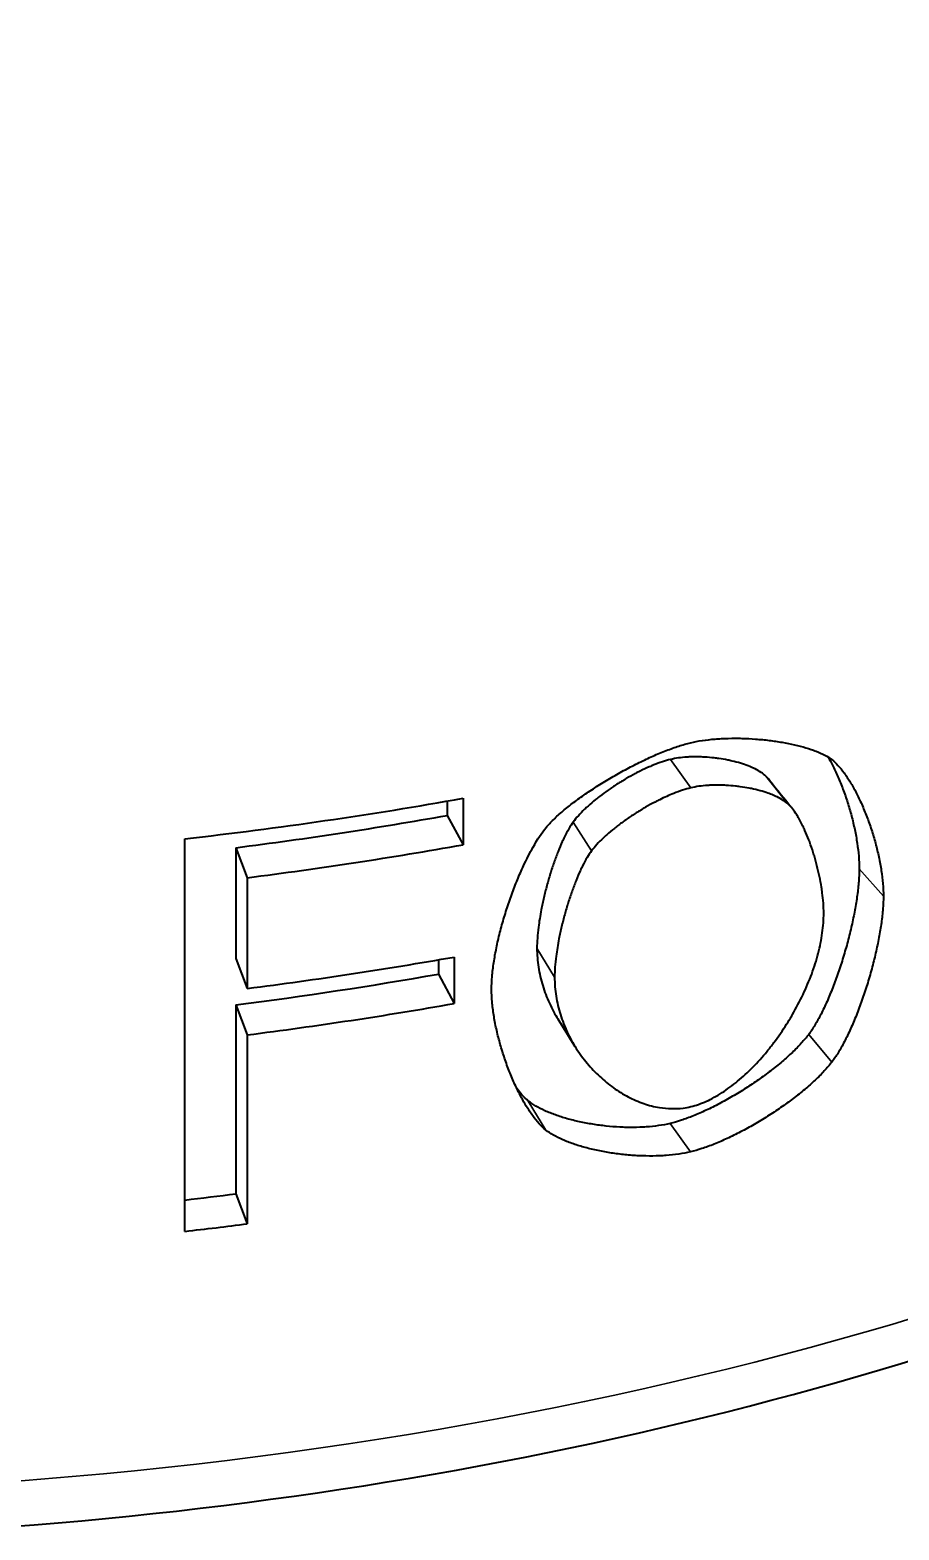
# Model space of a CAD drawing. Header units: millimetres. Extents: x 0 to 51860, y 0 to 5940.
# Drawn here: x 7696.76 to 7707.62, y 3967.6 to 3986.34 of the extents above; entities that cross this region are included whole.
import ezdxf

# ---------------------------------------------------------------- set-up
doc = ezdxf.new("R2010")
doc.units = ezdxf.units.MM
doc.header["$LTSCALE"] = 10
doc.layers.add('가시적인 것(ISO)', color=3, linetype='Continuous', lineweight=40)
doc.layers.add('가시적인 좁은 것(ISO)', color=3, linetype='Continuous', lineweight=35)

msp = doc.modelspace()

# ---------------------------------------------------------------- linework, layer by layer
at = {"layer": '가시적인 것(ISO)'}
for p, q in [((7701.9745, 3976.71), (7701.9745, 3976.5312)), ((7702.1721, 3976.7449), (7702.1721, 3976.1646)), ((7701.9745, 3976.5312), (7702.1721, 3976.1646)), ((7698.6946, 3971.334), (7698.6946, 3976.2393)), ((7699.3313, 3976.1276), (7699.3313, 3974.7442)), ((7699.3313, 3976.1276), (7699.4752, 3975.7527)), ((7699.4752, 3975.7527), (7699.4752, 3974.3694)), ((7699.3313, 3974.7442), (7699.4752, 3974.3694)), ((7701.8652, 3974.7273), (7701.8652, 3974.5481)), ((7702.0606, 3974.7614), (7702.0606, 3974.1811)), ((7701.8652, 3974.5481), (7702.0606, 3974.1811)), ((7699.3313, 3974.1639), (7699.3313, 3971.8026)), ((7699.3313, 3974.1639), (7699.4752, 3973.789)), ((7699.4752, 3973.789), (7699.4752, 3971.4278)), ((7699.3313, 3971.8026), (7699.4752, 3971.4278))]:
    msp.add_line(p, q, dxfattribs=at)
for centre, major_axis, start_param, end_param in [((7692.2406, 3995.1771), (33.5133, 0), 4.9061816, 5.0132533), ((7692.2406, 3994.5967), (-32.8467, 0), 1.7883826, 1.8716606), ((7692.2406, 3994.5967), (-33.5133, 0), 1.7883826, 1.8716606), ((7692.2406, 3993.2134), (33.5133, 0), 4.9299753, 5.0097713), ((7692.2406, 3992.633), (-32.8467, 0), 1.7883826, 1.8681786), ((7692.2406, 3992.633), (-33.5133, 0), 1.7883826, 1.8681786), ((7692.2406, 3990.2718), (-32.8467, 0), 1.7685738, 1.7883826), ((7692.2406, 3990.2718), (-33.5133, 0), 1.7645889, 1.7883826)]:
    msp.add_ellipse(centre, major_axis=major_axis, ratio=0.5758617, start_param=start_param, end_param=end_param, dxfattribs=at)
for points, knots in [([(7695.9183, 3967.6024), (7699.1038, 3967.8084), (7702.2389, 3968.2838), (7708.1574, 3969.7394), (7710.9403, 3970.7193), (7715.9321, 3973.1181), (7718.141, 3974.5366), (7721.8009, 3977.7284), (7723.2529, 3979.5036), (7725.2322, 3983.2983), (7725.7539, 3985.3208), (7725.7539, 3987.3484)], [0.8972426, 0.8972426, 0.8972426, 0.8972426, 1.1890327, 1.1890327, 1.4808232, 1.4808232, 1.7726136, 1.7726136, 2.064404, 2.064404, 2.3561945, 2.3561945, 2.3561945, 2.3561945]), ([(7703.2115, 3976.3809), (7703.239, 3976.4136), (7703.2707, 3976.4472), (7703.3059, 3976.4814), (7703.3411, 3976.5156), (7703.3799, 3976.5505), (7703.4216, 3976.5856), (7703.4425, 3976.6032), (7703.4641, 3976.6209), (7703.4864, 3976.6387), (7703.531, 3976.6741), (7703.5783, 3976.7098), (7703.6277, 3976.7453), (7703.6524, 3976.7631), (7703.6777, 3976.7808), (7703.7034, 3976.7985), (7703.7549, 3976.8339), (7703.8082, 3976.869), (7703.8628, 3976.9036), (7703.8901, 3976.9208), (7703.9178, 3976.938), (7703.9457, 3976.955), (7704.0015, 3976.9889), (7704.0583, 3977.0221), (7704.1156, 3977.0543), (7704.1443, 3977.0704), (7704.1731, 3977.0862), (7704.2019, 3977.1018), (7704.2596, 3977.1329), (7704.3175, 3977.1628), (7704.3751, 3977.1912), (7704.4039, 3977.2054), (7704.4326, 3977.2192), (7704.4611, 3977.2327), (7704.5183, 3977.2595), (7704.5748, 3977.2846), (7704.6302, 3977.3078), (7704.6579, 3977.3194), (7704.6853, 3977.3305), (7704.7124, 3977.341), (7704.7665, 3977.3621), (7704.8192, 3977.381), (7704.8701, 3977.3974), (7704.9209, 3977.4138), (7704.9698, 3977.4277), (7705.0162, 3977.4387)], [0, 0, 0, 0, 0.0833333, 0.0833333, 0.0833333, 0.1666667, 0.1666667, 0.1666667, 0.2083333, 0.2083333, 0.2083333, 0.2916667, 0.2916667, 0.2916667, 0.3333333, 0.3333333, 0.3333333, 0.4166667, 0.4166667, 0.4166667, 0.4583333, 0.4583333, 0.4583333, 0.5416667, 0.5416667, 0.5416667, 0.5833333, 0.5833333, 0.5833333, 0.6666667, 0.6666667, 0.6666667, 0.7083333, 0.7083333, 0.7083333, 0.7916667, 0.7916667, 0.7916667, 0.8333333, 0.8333333, 0.8333333, 0.9166667, 0.9166667, 0.9166667, 1, 1, 1, 1]), ([(7705.0162, 3977.4387), (7705.0634, 3977.4499), (7705.113, 3977.4593), (7705.1643, 3977.467), (7705.2156, 3977.4747), (7705.2686, 3977.4807), (7705.3229, 3977.4852), (7705.3501, 3977.4874), (7705.3775, 3977.4892), (7705.4052, 3977.4906), (7705.4606, 3977.4935), (7705.5169, 3977.4949), (7705.5737, 3977.4948), (7705.6021, 3977.4947), (7705.6305, 3977.4943), (7705.659, 3977.4935), (7705.716, 3977.492), (7705.7732, 3977.4891), (7705.8299, 3977.4849), (7705.8583, 3977.4828), (7705.8866, 3977.4803), (7705.9147, 3977.4776), (7705.9709, 3977.4721), (7706.0265, 3977.4653), (7706.0808, 3977.4574), (7706.108, 3977.4534), (7706.1349, 3977.4491), (7706.1614, 3977.4445), (7706.2144, 3977.4354), (7706.266, 3977.4251), (7706.3156, 3977.4138), (7706.3404, 3977.4081), (7706.3647, 3977.4021), (7706.3885, 3977.3959), (7706.436, 3977.3835), (7706.4812, 3977.37), (7706.5237, 3977.3555), (7706.545, 3977.3482), (7706.5656, 3977.3408), (7706.5854, 3977.333), (7706.625, 3977.3176), (7706.6616, 3977.3011), (7706.6947, 3977.2838), (7706.7278, 3977.2665), (7706.7574, 3977.2482), (7706.783, 3977.2292)], [0, 0, 0, 0, 0.0833333, 0.0833333, 0.0833333, 0.1666667, 0.1666667, 0.1666667, 0.2083333, 0.2083333, 0.2083333, 0.2916667, 0.2916667, 0.2916667, 0.3333333, 0.3333333, 0.3333333, 0.4166667, 0.4166667, 0.4166667, 0.4583333, 0.4583333, 0.4583333, 0.5416667, 0.5416667, 0.5416667, 0.5833333, 0.5833333, 0.5833333, 0.6666667, 0.6666667, 0.6666667, 0.7083333, 0.7083333, 0.7083333, 0.7916667, 0.7916667, 0.7916667, 0.8333333, 0.8333333, 0.8333333, 0.9166667, 0.9166667, 0.9166667, 1, 1, 1, 1]), ([(7705.959, 3977.0207), (7705.9413, 3977.0372), (7705.9006, 3977.0689), (7705.838, 3977.1047), (7705.768, 3977.1376), (7705.7065, 3977.1614), (7705.6241, 3977.188), (7705.5543, 3977.2067), (7705.4635, 3977.2265), (7705.3886, 3977.2394), (7705.2934, 3977.2518), (7705.2165, 3977.2586), (7705.1209, 3977.263), (7705.0453, 3977.2632), (7704.9532, 3977.2589), (7704.8643, 3977.25), (7704.7981, 3977.2377), (7704.7665, 3977.2302)], [0, 0, 0, 0, 0.0833333, 0.1666667, 0.2083333, 0.2916667, 0.3333333, 0.4166667, 0.4583333, 0.5416667, 0.5833333, 0.6666667, 0.7083333, 0.7916667, 0.8333333, 0.9166667, 1, 1, 1, 1]), ([(7706.7376, 3977.2596), (7706.7437, 3977.249), (7706.7497, 3977.2381), (7706.7557, 3977.2271), (7706.7677, 3977.2051), (7706.7796, 3977.1825), (7706.7913, 3977.1593), (7706.8147, 3977.1128), (7706.8375, 3977.0642), (7706.8594, 3977.0137), (7706.8704, 3976.9885), (7706.8812, 3976.9628), (7706.8917, 3976.9367), (7706.9128, 3976.8846), (7706.9329, 3976.831), (7706.9519, 3976.7763), (7706.9614, 3976.749), (7706.9706, 3976.7214), (7706.9795, 3976.6936), (7706.9972, 3976.638), (7707.0137, 3976.5816), (7707.0288, 3976.525), (7707.0363, 3976.4966), (7707.0435, 3976.4682), (7707.0502, 3976.4398), (7707.0638, 3976.383), (7707.0757, 3976.3262), (7707.0859, 3976.2697), (7707.091, 3976.2415), (7707.0957, 3976.2135), (7707.0999, 3976.1855), (7707.1082, 3976.1297), (7707.1147, 3976.0746), (7707.1191, 3976.0207), (7707.1235, 3975.9668), (7707.1258, 3975.9141), (7707.1258, 3975.863)], [0.27082505, 0.27082505, 0.27082505, 0.27082505, 0.29166667, 0.29166667, 0.29166667, 0.33333333, 0.33333333, 0.33333333, 0.41666667, 0.41666667, 0.41666667, 0.45833333, 0.45833333, 0.45833333, 0.54166667, 0.54166667, 0.54166667, 0.58333333, 0.58333333, 0.58333333, 0.66666667, 0.66666667, 0.66666667, 0.70833333, 0.70833333, 0.70833333, 0.79166667, 0.79166667, 0.79166667, 0.83333333, 0.83333333, 0.83333333, 0.91666667, 0.91666667, 0.91666667, 1, 1, 1, 1]), ([(7704.7665, 3977.2302), (7704.7338, 3977.2224), (7704.6657, 3977.2029), (7704.5751, 3977.1695), (7704.4817, 3977.1302), (7704.4052, 3977.0944), (7704.3086, 3977.0449), (7704.2311, 3977.0018), (7704.1349, 3976.9445), (7704.0592, 3976.8961), (7703.9673, 3976.8332), (7703.8964, 3976.7812), (7703.8124, 3976.715), (7703.7494, 3976.6614), (7703.6772, 3976.5941), (7703.612, 3976.527), (7703.5689, 3976.4744), (7703.5498, 3976.4485)], [0, 0, 0, 0, 0.0833333, 0.1666667, 0.2083333, 0.2916667, 0.3333333, 0.4166667, 0.4583333, 0.5416667, 0.5833333, 0.6666667, 0.7083333, 0.7916667, 0.8333333, 0.9166667, 1, 1, 1, 1]), ([(7706.783, 3977.2292), (7706.8085, 3977.2091), (7706.8343, 3977.1847), (7706.8601, 3977.1566), (7706.8859, 3977.1285), (7706.9117, 3977.0966), (7706.9373, 3977.0614), (7706.9501, 3977.0438), (7706.9628, 3977.0254), (7706.9755, 3977.0063), (7707.0008, 3976.9679), (7707.0258, 3976.9266), (7707.0503, 3976.8827), (7707.0626, 3976.8608), (7707.0747, 3976.8382), (7707.0866, 3976.8151), (7707.1105, 3976.7688), (7707.1338, 3976.7202), (7707.1562, 3976.6699), (7707.1674, 3976.6447), (7707.1783, 3976.6191), (7707.1891, 3976.5931), (7707.2106, 3976.5411), (7707.2311, 3976.4876), (7707.2505, 3976.433), (7707.2602, 3976.4058), (7707.2695, 3976.3782), (7707.2786, 3976.3505), (7707.2967, 3976.295), (7707.3136, 3976.2387), (7707.3289, 3976.1822), (7707.3366, 3976.1539), (7707.3439, 3976.1255), (7707.3508, 3976.0972), (7707.3646, 3976.0404), (7707.3768, 3975.9836), (7707.3872, 3975.9273), (7707.3924, 3975.8991), (7707.3972, 3975.8711), (7707.4015, 3975.8432), (7707.41, 3975.7874), (7707.4166, 3975.7323), (7707.4211, 3975.6784), (7707.4256, 3975.6245), (7707.4279, 3975.5718), (7707.4279, 3975.5208)], [0, 0, 0, 0, 0.0833333, 0.0833333, 0.0833333, 0.1666667, 0.1666667, 0.1666667, 0.2083333, 0.2083333, 0.2083333, 0.2916667, 0.2916667, 0.2916667, 0.3333333, 0.3333333, 0.3333333, 0.4166667, 0.4166667, 0.4166667, 0.4583333, 0.4583333, 0.4583333, 0.5416667, 0.5416667, 0.5416667, 0.5833333, 0.5833333, 0.5833333, 0.6666667, 0.6666667, 0.6666667, 0.7083333, 0.7083333, 0.7083333, 0.7916667, 0.7916667, 0.7916667, 0.8333333, 0.8333333, 0.8333333, 0.9166667, 0.9166667, 0.9166667, 1, 1, 1, 1]), ([(7705.0207, 3976.8753), (7704.9874, 3976.8674), (7704.9526, 3976.8574), (7704.9168, 3976.8457), (7704.8809, 3976.834), (7704.8439, 3976.8205), (7704.8062, 3976.8054), (7704.7496, 3976.7827), (7704.6913, 3976.7565), (7704.6324, 3976.7275), (7704.6127, 3976.7178), (7704.593, 3976.7078), (7704.5733, 3976.6975), (7704.5338, 3976.677), (7704.4942, 3976.6553), (7704.4549, 3976.6326), (7704.4352, 3976.6213), (7704.4156, 3976.6098), (7704.3961, 3976.598), (7704.357, 3976.5744), (7704.3184, 3976.5501), (7704.2805, 3976.5251), (7704.2616, 3976.5126), (7704.2428, 3976.4999), (7704.2243, 3976.4871), (7704.1872, 3976.4615), (7704.1511, 3976.4354), (7704.1162, 3976.4089), (7704.0987, 3976.3957), (7704.0816, 3976.3824), (7704.0648, 3976.369), (7704.0312, 3976.3422), (7703.9991, 3976.3153), (7703.9687, 3976.2883), (7703.9535, 3976.2748), (7703.9388, 3976.2612), (7703.9245, 3976.2477), (7703.896, 3976.2207), (7703.8694, 3976.1938), (7703.8451, 3976.1671), (7703.8208, 3976.1405), (7703.7988, 3976.114), (7703.7794, 3976.0881)], [0, 0, 0, 0, 0.0833333, 0.0833333, 0.0833333, 0.1666667, 0.1666667, 0.1666667, 0.2916667, 0.2916667, 0.2916667, 0.3333333, 0.3333333, 0.3333333, 0.4166667, 0.4166667, 0.4166667, 0.4583333, 0.4583333, 0.4583333, 0.5416667, 0.5416667, 0.5416667, 0.5833333, 0.5833333, 0.5833333, 0.6666667, 0.6666667, 0.6666667, 0.7083333, 0.7083333, 0.7083333, 0.7916667, 0.7916667, 0.7916667, 0.8333333, 0.8333333, 0.8333333, 0.9166667, 0.9166667, 0.9166667, 1, 1, 1, 1]), ([(7706.2375, 3976.6719), (7706.2194, 3976.6883), (7706.1986, 3976.704), (7706.1755, 3976.719), (7706.1523, 3976.7339), (7706.1268, 3976.7481), (7706.0992, 3976.7615), (7706.0578, 3976.7816), (7706.0119, 3976.7999), (7705.9626, 3976.8163), (7705.9462, 3976.8217), (7705.9293, 3976.827), (7705.9122, 3976.832), (7705.8779, 3976.842), (7705.8423, 3976.8511), (7705.8058, 3976.8593), (7705.7875, 3976.8634), (7705.769, 3976.8673), (7705.7502, 3976.8709), (7705.7128, 3976.8782), (7705.6746, 3976.8845), (7705.6359, 3976.8898), (7705.6166, 3976.8924), (7705.5972, 3976.8948), (7705.5777, 3976.8969), (7705.5387, 3976.9011), (7705.4995, 3976.9044), (7705.4604, 3976.9065), (7705.4409, 3976.9075), (7705.4213, 3976.9083), (7705.4019, 3976.9088), (7705.363, 3976.9098), (7705.3244, 3976.9097), (7705.2865, 3976.9084), (7705.2676, 3976.9077), (7705.2488, 3976.9068), (7705.2302, 3976.9055), (7705.1931, 3976.903), (7705.1568, 3976.8993), (7705.1218, 3976.8943), (7705.0868, 3976.8892), (7705.0529, 3976.8829), (7705.0207, 3976.8753)], [0, 0, 0, 0, 0.0833333, 0.0833333, 0.0833333, 0.1666667, 0.1666667, 0.1666667, 0.2916667, 0.2916667, 0.2916667, 0.3333333, 0.3333333, 0.3333333, 0.4166667, 0.4166667, 0.4166667, 0.4583333, 0.4583333, 0.4583333, 0.5416667, 0.5416667, 0.5416667, 0.5833333, 0.5833333, 0.5833333, 0.6666667, 0.6666667, 0.6666667, 0.7083333, 0.7083333, 0.7083333, 0.7916667, 0.7916667, 0.7916667, 0.8333333, 0.8333333, 0.8333333, 0.9166667, 0.9166667, 0.9166667, 1, 1, 1, 1]), ([(7706.6821, 3975.3092), (7706.6821, 3975.3496), (7706.6805, 3975.3914), (7706.6774, 3975.4342), (7706.6744, 3975.477), (7706.6698, 3975.5209), (7706.6639, 3975.5653), (7706.661, 3975.5875), (7706.6577, 3975.6098), (7706.6542, 3975.6323), (7706.647, 3975.6772), (7706.6386, 3975.7225), (7706.6291, 3975.7678), (7706.6243, 3975.7904), (7706.6193, 3975.8131), (7706.614, 3975.8357), (7706.6034, 3975.8808), (7706.5918, 3975.9258), (7706.5794, 3975.9702), (7706.5731, 3975.9923), (7706.5666, 3976.0143), (7706.56, 3976.0362), (7706.5466, 3976.0798), (7706.5325, 3976.1226), (7706.5177, 3976.1642), (7706.5103, 3976.185), (7706.5027, 3976.2055), (7706.495, 3976.2256), (7706.4796, 3976.2659), (7706.4635, 3976.3047), (7706.4471, 3976.3417), (7706.4388, 3976.3602), (7706.4305, 3976.3782), (7706.422, 3976.3958), (7706.4052, 3976.4309), (7706.3879, 3976.4639), (7706.3704, 3976.4945), (7706.3617, 3976.5098), (7706.3529, 3976.5245), (7706.3441, 3976.5385), (7706.3264, 3976.5666), (7706.3086, 3976.592), (7706.2908, 3976.6143), (7706.273, 3976.6367), (7706.2551, 3976.656), (7706.2375, 3976.6719)], [0, 0, 0, 0, 0.0833333, 0.0833333, 0.0833333, 0.1666667, 0.1666667, 0.1666667, 0.2083333, 0.2083333, 0.2083333, 0.2916667, 0.2916667, 0.2916667, 0.3333333, 0.3333333, 0.3333333, 0.4166667, 0.4166667, 0.4166667, 0.4583333, 0.4583333, 0.4583333, 0.5416667, 0.5416667, 0.5416667, 0.5833333, 0.5833333, 0.5833333, 0.6666667, 0.6666667, 0.6666667, 0.7083333, 0.7083333, 0.7083333, 0.7916667, 0.7916667, 0.7916667, 0.8333333, 0.8333333, 0.8333333, 0.9166667, 0.9166667, 0.9166667, 1, 1, 1, 1]), ([(7702.529, 3974.3573), (7702.529, 3974.4087), (7702.534, 3974.5167), (7702.5514, 3974.6625), (7702.5765, 3974.814), (7702.6023, 3974.939), (7702.6409, 3975.0978), (7702.6765, 3975.2261), (7702.726, 3975.3859), (7702.7694, 3975.5123), (7702.8275, 3975.6665), (7702.8767, 3975.786), (7702.9535, 3975.9567), (7703.0605, 3976.1669), (7703.1571, 3976.3138), (7703.2115, 3976.3809)], [0, 0, 0, 0, 0.0833333, 0.1666667, 0.2083333, 0.2916667, 0.3333333, 0.4166667, 0.4583333, 0.5416667, 0.5833333, 0.6666667, 0.7083333, 0.8333333, 1, 1, 1, 1]), ([(7703.5498, 3976.4485), (7703.5316, 3976.4238), (7703.4948, 3976.3673), (7703.4491, 3976.2815), (7703.4041, 3976.1862), (7703.3689, 3976.103), (7703.3263, 3975.9921), (7703.2937, 3975.8987), (7703.2553, 3975.7778), (7703.2266, 3975.6784), (7703.1938, 3975.5528), (7703.1703, 3975.4519), (7703.1398, 3975.302), (7703.1081, 3975.1067), (7703.0967, 3974.9518), (7703.0967, 3974.8723)], [0, 0, 0, 0, 0.0833333, 0.1666667, 0.2083333, 0.2916667, 0.3333333, 0.4166667, 0.4583333, 0.5416667, 0.5833333, 0.6666667, 0.7083333, 0.8333333, 1, 1, 1, 1]), ([(7703.7794, 3976.0881), (7703.7607, 3976.0633), (7703.742, 3976.035), (7703.7233, 3976.0036), (7703.7046, 3975.9722), (7703.6859, 3975.9379), (7703.6675, 3975.9009), (7703.6582, 3975.8825), (7703.6491, 3975.8633), (7703.6399, 3975.8437), (7703.6217, 3975.8043), (7703.6037, 3975.7626), (7703.5862, 3975.7191), (7703.5774, 3975.6974), (7703.5687, 3975.6752), (7703.5601, 3975.6526), (7703.543, 3975.6074), (7703.5264, 3975.5606), (7703.5104, 3975.5127), (7703.5024, 3975.4887), (7703.4945, 3975.4645), (7703.4869, 3975.4401), (7703.4715, 3975.3912), (7703.4569, 3975.3415), (7703.4431, 3975.2914), (7703.4362, 3975.2663), (7703.4295, 3975.2412), (7703.4231, 3975.216), (7703.4102, 3975.1656), (7703.3982, 3975.1151), (7703.3873, 3975.0649), (7703.3818, 3975.0398), (7703.3766, 3975.0148), (7703.3717, 3974.99), (7703.357, 3974.9154), (7703.3449, 3974.8421), (7703.3358, 3974.7718), (7703.3237, 3974.678), (7703.3171, 3974.5894), (7703.3171, 3974.5099)], [0, 0, 0, 0, 0.0833333, 0.0833333, 0.0833333, 0.1666667, 0.1666667, 0.1666667, 0.2083333, 0.2083333, 0.2083333, 0.2916667, 0.2916667, 0.2916667, 0.3333333, 0.3333333, 0.3333333, 0.4166667, 0.4166667, 0.4166667, 0.4583333, 0.4583333, 0.4583333, 0.5416667, 0.5416667, 0.5416667, 0.5833333, 0.5833333, 0.5833333, 0.6666667, 0.6666667, 0.6666667, 0.7083333, 0.7083333, 0.7083333, 0.8333333, 0.8333333, 0.8333333, 1, 1, 1, 1]), ([(7707.1258, 3975.863), (7707.1258, 3975.8134), (7707.1236, 3975.7604), (7707.1193, 3975.705), (7707.115, 3975.6495), (7707.1086, 3975.5914), (7707.1005, 3975.5314), (7707.0964, 3975.5014), (7707.0918, 3975.4709), (7707.0868, 3975.44), (7707.0768, 3975.3782), (7707.0651, 3975.3148), (7707.0518, 3975.2504), (7707.0451, 3975.2182), (7707.0381, 3975.1858), (7707.0307, 3975.1532), (7707.0159, 3975.088), (7706.9996, 3975.0222), (7706.982, 3974.9564), (7706.9733, 3974.9235), (7706.9642, 3974.8906), (7706.9548, 3974.8577), (7706.936, 3974.7921), (7706.9161, 3974.7267), (7706.8952, 3974.6623), (7706.8847, 3974.6301), (7706.874, 3974.5982), (7706.8631, 3974.5666), (7706.8412, 3974.5033), (7706.8185, 3974.4413), (7706.7951, 3974.3813), (7706.7834, 3974.3513), (7706.7715, 3974.3217), (7706.7595, 3974.2928), (7706.7354, 3974.2348), (7706.7108, 3974.1791), (7706.6857, 3974.1263), (7706.6732, 3974.1), (7706.6606, 3974.0743), (7706.6479, 3974.0494), (7706.6225, 3973.9997), (7706.5969, 3973.9532), (7706.5711, 3973.9105), (7706.5453, 3973.8678), (7706.5195, 3973.829), (7706.4937, 3973.7947)], [0, 0, 0, 0, 0.0833333, 0.0833333, 0.0833333, 0.1666667, 0.1666667, 0.1666667, 0.2083333, 0.2083333, 0.2083333, 0.2916667, 0.2916667, 0.2916667, 0.3333333, 0.3333333, 0.3333333, 0.4166667, 0.4166667, 0.4166667, 0.4583333, 0.4583333, 0.4583333, 0.5416667, 0.5416667, 0.5416667, 0.5833333, 0.5833333, 0.5833333, 0.6666667, 0.6666667, 0.6666667, 0.7083333, 0.7083333, 0.7083333, 0.7916667, 0.7916667, 0.7916667, 0.8333333, 0.8333333, 0.8333333, 0.9166667, 0.9166667, 0.9166667, 1, 1, 1, 1]), ([(7707.4279, 3975.5208), (7707.4279, 3975.4711), (7707.4256, 3975.4182), (7707.4212, 3975.3627), (7707.4169, 3975.3072), (7707.4104, 3975.2491), (7707.4021, 3975.189), (7707.3979, 3975.159), (7707.3932, 3975.1285), (7707.3881, 3975.0975), (7707.378, 3975.0357), (7707.366, 3974.9722), (7707.3524, 3974.9078), (7707.3456, 3974.8755), (7707.3384, 3974.8431), (7707.3309, 3974.8104), (7707.3158, 3974.7452), (7707.2991, 3974.6792), (7707.2812, 3974.6133), (7707.2723, 3974.5803), (7707.263, 3974.5474), (7707.2534, 3974.5145), (7707.2343, 3974.4487), (7707.2139, 3974.3832), (7707.1926, 3974.3187), (7707.1819, 3974.2865), (7707.171, 3974.2545), (7707.1599, 3974.2228), (7707.1376, 3974.1594), (7707.1144, 3974.0973), (7707.0905, 3974.0371), (7707.0785, 3974.007), (7707.0664, 3973.9774), (7707.0541, 3973.9484), (7707.0296, 3973.8903), (7707.0045, 3973.8345), (7706.9789, 3973.7816), (7706.9661, 3973.7551), (7706.9533, 3973.7293), (7706.9403, 3973.7044), (7706.9144, 3973.6545), (7706.8882, 3973.6079), (7706.8619, 3973.565), (7706.8357, 3973.5222), (7706.8093, 3973.4833), (7706.783, 3973.4488)], [0, 0, 0, 0, 0.0833333, 0.0833333, 0.0833333, 0.1666667, 0.1666667, 0.1666667, 0.2083333, 0.2083333, 0.2083333, 0.2916667, 0.2916667, 0.2916667, 0.3333333, 0.3333333, 0.3333333, 0.4166667, 0.4166667, 0.4166667, 0.4583333, 0.4583333, 0.4583333, 0.5416667, 0.5416667, 0.5416667, 0.5833333, 0.5833333, 0.5833333, 0.6666667, 0.6666667, 0.6666667, 0.7083333, 0.7083333, 0.7083333, 0.7916667, 0.7916667, 0.7916667, 0.8333333, 0.8333333, 0.8333333, 0.9166667, 0.9166667, 0.9166667, 1, 1, 1, 1]), ([(7705.0207, 3972.8922), (7705.0527, 3972.8998), (7705.085, 3972.9093), (7705.1174, 3972.9206), (7705.1498, 3972.9318), (7705.1824, 3972.9448), (7705.215, 3972.9595), (7705.2803, 3972.9889), (7705.3458, 3973.025), (7705.4111, 3973.0671), (7705.4437, 3973.0881), (7705.4763, 3973.1106), (7705.5087, 3973.1345), (7705.5735, 3973.1822), (7705.6376, 3973.2356), (7705.7006, 3973.2936), (7705.7321, 3973.3227), (7705.7633, 3973.3529), (7705.7941, 3973.3842), (7705.8557, 3973.4468), (7705.9157, 3973.5138), (7705.9737, 3973.5843), (7706.0027, 3973.6195), (7706.0312, 3973.6557), (7706.059, 3973.6926), (7706.1148, 3973.7665), (7706.1681, 3973.8435), (7706.2184, 3973.9229), (7706.2436, 3973.9625), (7706.268, 3974.0028), (7706.2916, 3974.0436), (7706.3389, 3974.1251), (7706.3828, 3974.2085), (7706.4229, 3974.293), (7706.443, 3974.3353), (7706.462, 3974.3778), (7706.4801, 3974.4206), (7706.5162, 3974.506), (7706.5482, 3974.5922), (7706.5754, 3974.6783), (7706.589, 3974.7213), (7706.6015, 3974.7643), (7706.6127, 3974.8072), (7706.635, 3974.8929), (7706.6524, 3974.9782), (7706.6642, 3975.0621), (7706.676, 3975.1461), (7706.6821, 3975.2287), (7706.6821, 3975.3092)], [0, 0, 0, 0, 0.0416667, 0.0416667, 0.0416667, 0.0833333, 0.0833333, 0.0833333, 0.1666667, 0.1666667, 0.1666667, 0.2083333, 0.2083333, 0.2083333, 0.2916667, 0.2916667, 0.2916667, 0.3333333, 0.3333333, 0.3333333, 0.4166667, 0.4166667, 0.4166667, 0.4583333, 0.4583333, 0.4583333, 0.5416667, 0.5416667, 0.5416667, 0.5833333, 0.5833333, 0.5833333, 0.6666667, 0.6666667, 0.6666667, 0.7083333, 0.7083333, 0.7083333, 0.7916667, 0.7916667, 0.7916667, 0.8333333, 0.8333333, 0.8333333, 0.9166667, 0.9166667, 0.9166667, 1, 1, 1, 1]), ([(7703.0967, 3974.8723), (7703.0967, 3974.7918), (7703.1095, 3974.6325), (7703.1542, 3974.4404), (7703.2181, 3974.2553), (7703.2831, 3974.115), (7703.3409, 3974.016), (7703.3606, 3973.9845)], [0, 0, 0, 0, 0.08333333, 0.16666667, 0.20833333, 0.29166667, 0.33187024, 0.33187024, 0.33187024, 0.33187024]), ([(7703.3171, 3974.5099), (7703.3171, 3974.4295), (7703.3236, 3974.3499), (7703.336, 3974.2717), (7703.3483, 3974.1935), (7703.3666, 3974.1167), (7703.39, 3974.0418), (7703.4018, 3974.0044), (7703.4148, 3973.9674), (7703.4291, 3973.931), (7703.4576, 3973.8582), (7703.4911, 3973.7875), (7703.5288, 3973.7196), (7703.5476, 3973.6856), (7703.5675, 3973.6523), (7703.5884, 3973.6198), (7703.6303, 3973.5547), (7703.676, 3973.4926), (7703.7251, 3973.4339), (7703.7496, 3973.4046), (7703.7749, 3973.3762), (7703.801, 3973.3487), (7703.8532, 3973.2937), (7703.9084, 3973.2424), (7703.9659, 3973.1954), (7703.9946, 3973.1719), (7704.0239, 3973.1495), (7704.0538, 3973.1282), (7704.1134, 3973.0856), (7704.1751, 3973.0476), (7704.2382, 3973.0146), (7704.2697, 3972.9981), (7704.3016, 3972.9828), (7704.3337, 3972.9689), (7704.398, 3972.9411), (7704.4633, 3972.9185), (7704.5291, 3972.9018), (7704.562, 3972.8934), (7704.595, 3972.8865), (7704.628, 3972.881), (7704.6775, 3972.8729), (7704.7271, 3972.8682), (7704.7765, 3972.867), (7704.8259, 3972.8659), (7704.8751, 3972.8683), (7704.9239, 3972.8746), (7704.9564, 3972.8788), (7704.9887, 3972.8846), (7705.0207, 3972.8922)], [0, 0, 0, 0, 0.0833333, 0.0833333, 0.0833333, 0.1666667, 0.1666667, 0.1666667, 0.2083333, 0.2083333, 0.2083333, 0.2916667, 0.2916667, 0.2916667, 0.3333333, 0.3333333, 0.3333333, 0.4166667, 0.4166667, 0.4166667, 0.4583333, 0.4583333, 0.4583333, 0.5416667, 0.5416667, 0.5416667, 0.5833333, 0.5833333, 0.5833333, 0.6666667, 0.6666667, 0.6666667, 0.7083333, 0.7083333, 0.7083333, 0.7916667, 0.7916667, 0.7916667, 0.8333333, 0.8333333, 0.8333333, 0.8958333, 0.8958333, 0.8958333, 0.9583333, 0.9583333, 0.9583333, 1, 1, 1, 1]), ([(7703.2069, 3972.5997), (7703.1797, 3972.6214), (7703.1523, 3972.6475), (7703.125, 3972.6775), (7703.0977, 3972.7075), (7703.0705, 3972.7413), (7703.0434, 3972.7784), (7703.0299, 3972.797), (7703.0165, 3972.8164), (7703.0032, 3972.8366), (7702.9765, 3972.8769), (7702.9501, 3972.9203), (7702.9244, 3972.9662), (7702.9115, 3972.9892), (7702.8988, 3973.0127), (7702.8862, 3973.0369), (7702.8611, 3973.0852), (7702.8367, 3973.1358), (7702.8132, 3973.1881), (7702.8015, 3973.2142), (7702.79, 3973.2408), (7702.7787, 3973.2677), (7702.7562, 3973.3216), (7702.7347, 3973.377), (7702.7144, 3973.4333), (7702.7043, 3973.4614), (7702.6945, 3973.4898), (7702.685, 3973.5183), (7702.666, 3973.5754), (7702.6484, 3973.6331), (7702.6323, 3973.691), (7702.6243, 3973.7199), (7702.6167, 3973.7489), (7702.6095, 3973.7778), (7702.595, 3973.8357), (7702.5823, 3973.8934), (7702.5714, 3973.9504), (7702.566, 3973.9789), (7702.5611, 3974.0073), (7702.5566, 3974.0354), (7702.5477, 3974.0917), (7702.5408, 3974.147), (7702.5362, 3974.2008), (7702.5315, 3974.2546), (7702.529, 3974.307), (7702.529, 3974.3573)], [0, 0, 0, 0, 0.0833333, 0.0833333, 0.0833333, 0.1666667, 0.1666667, 0.1666667, 0.2083333, 0.2083333, 0.2083333, 0.2916667, 0.2916667, 0.2916667, 0.3333333, 0.3333333, 0.3333333, 0.4166667, 0.4166667, 0.4166667, 0.4583333, 0.4583333, 0.4583333, 0.5416667, 0.5416667, 0.5416667, 0.5833333, 0.5833333, 0.5833333, 0.6666667, 0.6666667, 0.6666667, 0.7083333, 0.7083333, 0.7083333, 0.7916667, 0.7916667, 0.7916667, 0.8333333, 0.8333333, 0.8333333, 0.9166667, 0.9166667, 0.9166667, 1, 1, 1, 1]), ([(7706.4937, 3973.7947), (7706.4665, 3973.7587), (7706.4356, 3973.7218), (7706.3672, 3973.6468), (7706.3298, 3973.6087), (7706.2695, 3973.5513), (7706.2487, 3973.5321), (7706.1844, 3973.4745), (7706.1391, 3973.436), (7706.0681, 3973.3787), (7706.0439, 3973.3597), (7705.9701, 3973.3029), (7705.9191, 3973.2655), (7705.8407, 3973.2106), (7705.8143, 3973.1925), (7705.7342, 3973.1388), (7705.6799, 3973.104), (7705.5976, 3973.0537), (7705.57, 3973.0372), (7705.4872, 3972.9888), (7705.4317, 3972.958), (7705.349, 3972.9144), (7705.3215, 3972.9003), (7705.2394, 3972.8593), (7705.1852, 3972.8339), (7705.1055, 3972.799), (7705.0792, 3972.7879), (7705.0013, 3972.7564), (7704.9507, 3972.7377), (7704.8533, 3972.7056), (7704.8065, 3972.6922), (7704.7621, 3972.6816)], [0, 0, 0, 0, 0.0833333, 0.0833333, 0.1666667, 0.1666667, 0.2083333, 0.2083333, 0.2916667, 0.2916667, 0.3333333, 0.3333333, 0.4166667, 0.4166667, 0.4583333, 0.4583333, 0.5416667, 0.5416667, 0.5833333, 0.5833333, 0.6666667, 0.6666667, 0.7083333, 0.7083333, 0.7916667, 0.7916667, 0.8333333, 0.8333333, 0.9166667, 0.9166667, 1, 1, 1, 1]), ([(7706.783, 3973.4488), (7706.7552, 3973.4127), (7706.7237, 3973.3755), (7706.6888, 3973.3379), (7706.6539, 3973.3002), (7706.6157, 3973.2619), (7706.5747, 3973.2234), (7706.5542, 3973.2042), (7706.533, 3973.1848), (7706.5111, 3973.1655), (7706.4674, 3973.1269), (7706.4212, 3973.0881), (7706.3729, 3973.0497), (7706.3487, 3973.0305), (7706.3241, 3973.0113), (7706.299, 3972.9922), (7706.2487, 3972.9541), (7706.1967, 3972.9165), (7706.1434, 3972.8796), (7706.1168, 3972.8611), (7706.0898, 3972.8429), (7706.0626, 3972.8249), (7706.0081, 3972.7888), (7705.9526, 3972.7537), (7705.8967, 3972.7199), (7705.8687, 3972.7029), (7705.8406, 3972.6863), (7705.8124, 3972.6701), (7705.7561, 3972.6375), (7705.6995, 3972.6064), (7705.6432, 3972.5771), (7705.615, 3972.5624), (7705.587, 3972.5481), (7705.5591, 3972.5343), (7705.5032, 3972.5067), (7705.4479, 3972.481), (7705.3937, 3972.4575), (7705.3666, 3972.4458), (7705.3398, 3972.4346), (7705.3133, 3972.4239), (7705.2603, 3972.4027), (7705.2087, 3972.3837), (7705.159, 3972.3674), (7705.1093, 3972.3511), (7705.0616, 3972.3375), (7705.0162, 3972.3267)], [0, 0, 0, 0, 0.0833333, 0.0833333, 0.0833333, 0.1666667, 0.1666667, 0.1666667, 0.2083333, 0.2083333, 0.2083333, 0.2916667, 0.2916667, 0.2916667, 0.3333333, 0.3333333, 0.3333333, 0.4166667, 0.4166667, 0.4166667, 0.4583333, 0.4583333, 0.4583333, 0.5416667, 0.5416667, 0.5416667, 0.5833333, 0.5833333, 0.5833333, 0.6666667, 0.6666667, 0.6666667, 0.7083333, 0.7083333, 0.7083333, 0.7916667, 0.7916667, 0.7916667, 0.8333333, 0.8333333, 0.8333333, 0.9166667, 0.9166667, 0.9166667, 1, 1, 1, 1]), ([(7702.9887, 3972.9624), (7702.9621, 3972.9843), (7702.9353, 3973.0105), (7702.9085, 3973.0406), (7702.8875, 3973.0642), (7702.8665, 3973.0903), (7702.8456, 3973.1184)], [0, 0, 0, 0, 0.08333333, 0.08333333, 0.08333333, 0.14882867, 0.14882867, 0.14882867, 0.14882867]), ([(7704.7621, 3972.6816), (7704.7162, 3972.6707), (7704.668, 3972.6617), (7704.5678, 3972.6472), (7704.5159, 3972.6418), (7704.4361, 3972.6362), (7704.4092, 3972.6348), (7704.3275, 3972.6318), (7704.272, 3972.6315), (7704.188, 3972.6335), (7704.1598, 3972.6346), (7704.0751, 3972.639), (7704.0183, 3972.6436), (7703.9335, 3972.6526), (7703.9053, 3972.656), (7703.821, 3972.6672), (7703.7653, 3972.6762), (7703.6832, 3972.6916), (7703.6561, 3972.6971), (7703.5758, 3972.7146), (7703.5235, 3972.7275), (7703.4478, 3972.7488), (7703.4231, 3972.7562), (7703.3503, 3972.7792), (7703.3038, 3972.7957), (7703.2381, 3972.822), (7703.2168, 3972.831), (7703.1552, 3972.8588), (7703.117, 3972.8783), (7703.0475, 3972.9191), (7703.0161, 3972.9404), (7702.9887, 3972.9624)], [0, 0, 0, 0, 0.0833333, 0.0833333, 0.1666667, 0.1666667, 0.2083333, 0.2083333, 0.2916667, 0.2916667, 0.3333333, 0.3333333, 0.4166667, 0.4166667, 0.4583333, 0.4583333, 0.5416667, 0.5416667, 0.5833333, 0.5833333, 0.6666667, 0.6666667, 0.7083333, 0.7083333, 0.7916667, 0.7916667, 0.8333333, 0.8333333, 0.9166667, 0.9166667, 1, 1, 1, 1]), ([(7705.0162, 3972.3267), (7704.9694, 3972.3156), (7704.9202, 3972.3063), (7704.8691, 3972.2988), (7704.818, 3972.2914), (7704.7651, 3972.2857), (7704.7108, 3972.2817), (7704.6836, 3972.2798), (7704.6561, 3972.2782), (7704.6284, 3972.2771), (7704.5729, 3972.2749), (7704.5162, 3972.2743), (7704.459, 3972.2754), (7704.4305, 3972.2759), (7704.4017, 3972.2769), (7704.3729, 3972.2782), (7704.3153, 3972.2809), (7704.2574, 3972.2852), (7704.1997, 3972.2909), (7704.1708, 3972.2938), (7704.142, 3972.2971), (7704.1134, 3972.3007), (7704.056, 3972.308), (7703.9992, 3972.3167), (7703.9434, 3972.3267), (7703.9155, 3972.3318), (7703.8878, 3972.3371), (7703.8605, 3972.3429), (7703.8059, 3972.3543), (7703.7525, 3972.367), (7703.7011, 3972.3809), (7703.6753, 3972.3879), (7703.65, 3972.3952), (7703.6253, 3972.4028), (7703.5758, 3972.4179), (7703.5284, 3972.4342), (7703.4837, 3972.4515), (7703.4613, 3972.4602), (7703.4396, 3972.4691), (7703.4187, 3972.4783), (7703.3768, 3972.4967), (7703.3378, 3972.5161), (7703.3023, 3972.5363), (7703.2668, 3972.5566), (7703.2348, 3972.5778), (7703.2069, 3972.5997)], [0, 0, 0, 0, 0.0833333, 0.0833333, 0.0833333, 0.1666667, 0.1666667, 0.1666667, 0.2083333, 0.2083333, 0.2083333, 0.2916667, 0.2916667, 0.2916667, 0.3333333, 0.3333333, 0.3333333, 0.4166667, 0.4166667, 0.4166667, 0.4583333, 0.4583333, 0.4583333, 0.5416667, 0.5416667, 0.5416667, 0.5833333, 0.5833333, 0.5833333, 0.6666667, 0.6666667, 0.6666667, 0.7083333, 0.7083333, 0.7083333, 0.7916667, 0.7916667, 0.7916667, 0.8333333, 0.8333333, 0.8333333, 0.9166667, 0.9166667, 0.9166667, 1, 1, 1, 1])]:
    msp.add_open_spline(points, degree=3, knots=knots, dxfattribs=at)
for points in [[(7706.0055, 3976.9702), (7705.99, 3976.9896), (7705.9744, 3977.0065), (7705.959, 3977.0207)], [(7706.0055, 3976.9702), (7706.1001, 3976.8521), (7706.1948, 3976.7341), (7706.2895, 3976.616)], [(7703.5758, 3973.6397), (7703.504, 3973.7548), (7703.4323, 3973.8697), (7703.3606, 3973.9845)]]:
    msp.add_open_spline(points, degree=3, dxfattribs=at)
at = {"layer": '가시적인 좁은 것(ISO)'}
for p, q in [((7704.7665, 3977.2302), (7705.0207, 3976.8753)), ((7705.959, 3977.0207), (7706.2375, 3976.6719)), ((7703.5498, 3976.4485), (7703.7794, 3976.0881)), ((7707.1258, 3975.863), (7707.4279, 3975.5208)), ((7703.0967, 3974.8723), (7703.3171, 3974.5099)), ((7706.4937, 3973.7947), (7706.783, 3973.4488)), ((7702.9887, 3972.9624), (7703.2069, 3972.5997)), ((7704.7621, 3972.6816), (7705.0162, 3972.3267))]:
    msp.add_line(p, q, dxfattribs=at)
msp.add_ellipse((7692.2406, 3987.3484), major_axis=(33.5133, 0), ratio=0.5758617, start_param=4.8279883, end_param=6.2831853, dxfattribs=at)

doc.saveas('drawing.dxf')
